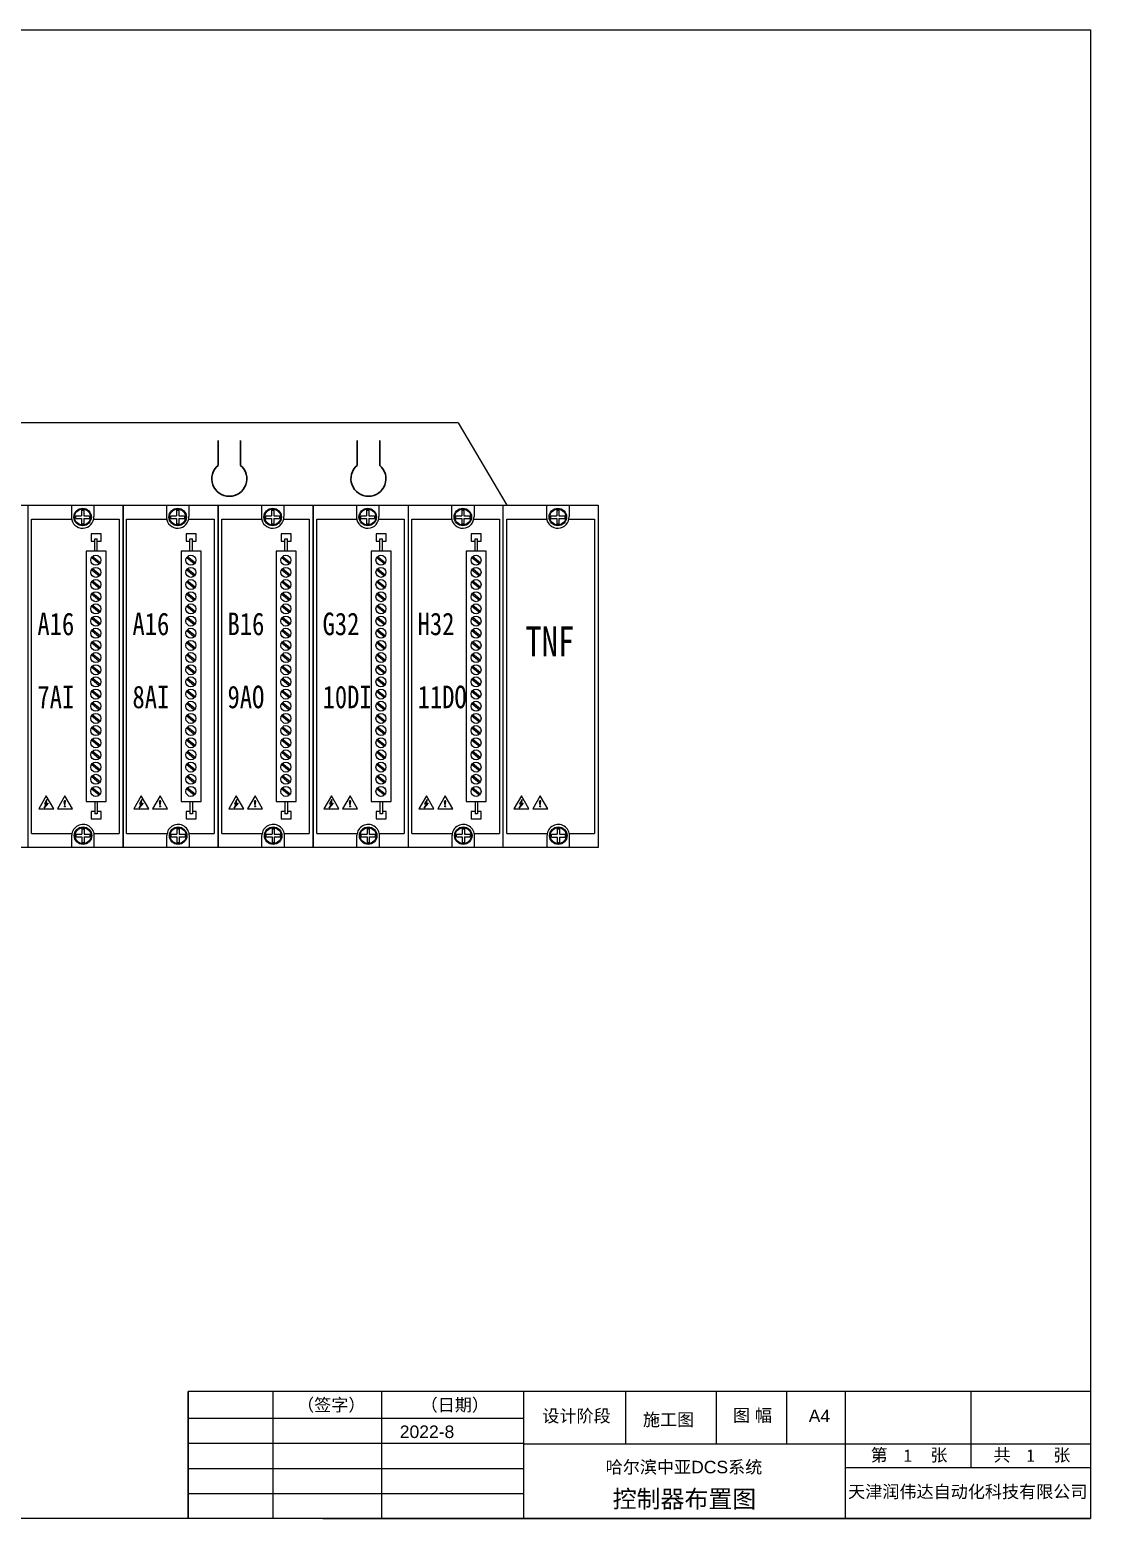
# Model space of a CAD drawing. Extents: x -159874 to -117758, y 9787 to 31117.
# Drawn here: x -153985 to -151867, y 24027 to 26998 of the extents above; entities that cross this region are included whole.
import ezdxf
from ezdxf.enums import TextEntityAlignment as Align

# ---------------------------------------------------------------- set-up
doc = ezdxf.new("R2010")
doc.units = 0
doc.layers.get('0').update_dxf_attribs({"linetype": 'CONTINUOUS'})
doc.layers.add('1', color=143, linetype='CONTINUOUS')
doc.layers.add('Title Block', color=7, linetype='CONTINUOUS')
doc.layers.add('AM_0', color=7, linetype='CONTINUOUS', lineweight=30)
doc.styles.add('Arial', font='arial.ttf')
doc.styles.get("Standard").update_dxf_attribs({"font": ''})
doc.styles.get('Standard').set_extended_font_data('SimSun')

# ---------------------------------------------------------------- blocks, each defined once
blk = doc.blocks.new('900TNF-0200(2)')
for p, q in [((20759.72, 3864.61), (20759.72, 3990.39)), ((20759.72, 3990.39), (20775.7, 3990.39)), ((20775.63, 3996), (20775.63, 3991.02)), ((20784.54, 3990.39), (20794.73, 3990.39)), ((20784.61, 3996), (20784.61, 3991.37)), ((20794.73, 3990.39), (20794.73, 3864.61)), ((20759.72, 3864.61), (20775.88, 3864.61)), ((20775.81, 3859), (20775.81, 3863.98)), ((20784.72, 3864.61), (20794.73, 3864.61)), ((20784.79, 3859), (20784.79, 3863.63))]:
    blk.add_line(p, q)
at = {"color": 7}
for p, q in [((20777.36, 3991.74), (20779.67, 3991.74)), ((20777.36, 3990.67), (20777.36, 3991.74)), ((20777.36, 3990.67), (20779.67, 3990.67)), ((20779.67, 3993.97), (20779.67, 3991.74)), ((20779.67, 3993.97), (20780.57, 3993.97)), ((20779.67, 3990.67), (20779.67, 3988.44)), ((20780.57, 3993.97), (20780.57, 3991.74)), ((20780.57, 3991.74), (20782.88, 3991.74)), ((20780.57, 3990.67), (20780.57, 3988.44)), ((20780.57, 3990.67), (20782.88, 3990.67)), ((20779.67, 3988.44), (20780.57, 3988.44)), ((20779.85, 3866.56), (20779.85, 3864.33)), ((20779.85, 3866.56), (20780.75, 3866.56)), ((20780.75, 3866.56), (20780.75, 3864.33)), ((20777.54, 3864.33), (20779.85, 3864.33)), ((20777.54, 3863.26), (20777.54, 3864.33)), ((20777.54, 3863.26), (20779.85, 3863.26)), ((20779.85, 3863.26), (20779.85, 3861.03)), ((20779.85, 3861.03), (20780.75, 3861.03)), ((20780.75, 3864.33), (20783.06, 3864.33)), ((20780.75, 3863.26), (20780.75, 3861.03)), ((20780.75, 3863.26), (20783.06, 3863.26))]:
    blk.add_line(p, q, dxfattribs=at)
blk.add_lwpolyline([(20758.3, 3996), (20796.3, 3996), (20796.3, 3859), (20758.3, 3859)], close=True)
for centre, radius in [((20780.12, 3991.2), 3.5), ((20780.12, 3991.2), 3.18), ((20780.3, 3863.8), 3.5), ((20780.3, 3863.8), 3.18)]:
    blk.add_circle(centre, radius, dxfattribs=at)
for centre, start, end in [((20780.12, 3991.2), 182.29967, 2.29967), ((20780.3, 3863.8), 357.70033, 177.70033)]:
    blk.add_arc(centre, 4.5, start, end)
at = {"layer": 'Title Block', "color": 0}
for p, q in [((20782.88, 3991.74), (20782.88, 3990.67)), ((20765.58, 3879.7), (20762.58, 3874.5)), ((20765.83, 3878.23), (20764.83, 3876.5)), ((20765.83, 3878.23), (20765.43, 3876.75)), ((20768.58, 3874.5), (20765.58, 3879.7)), ((20773.08, 3879.7), (20770.08, 3874.5)), ((20773.08, 3876), (20772.81, 3877.52)), ((20776.08, 3874.5), (20773.08, 3879.7)), ((20773.08, 3876), (20773.34, 3877.52)), ((20762.58, 3874.5), (20768.58, 3874.5)), ((20766.3, 3876.75), (20764.58, 3874.77)), ((20765.58, 3876.5), (20764.58, 3874.77)), ((20764.83, 3876.5), (20765.58, 3876.5)), ((20765.43, 3876.75), (20766.3, 3876.75)), ((20770.08, 3874.5), (20776.08, 3874.5)), ((20783.06, 3864.33), (20783.06, 3863.26))]:
    blk.add_line(p, q, dxfattribs=at)
blk.add_circle((20773.08, 3875.5), 0.2, dxfattribs=at)
blk.add_arc((20773.08, 3877.48), 0.27, 5.30022, 177.39045, dxfattribs=at)
at = {"insert": (20767.11, 3947.45), "char_height": 12, "width": 35, "attachment_point": 1}
blk.add_mtext('{\\W0.8;TNF}', dxfattribs=at)

msp = doc.modelspace()

# ---------------------------------------------------------------- linework, layer by layer
for p, q in [((-153129.88239, 26214.09103), (-155371.83773, 26214.09103)), ((-153901.7674, 26050.12328), (-153901.7674, 26025.29327)), ((-153856.91851, 26050.12328), (-153856.91851, 26027.02737)), ((-153981.12151, 26022.12072), (-153901.41276, 26022.12072)), ((-153981.12151, 25394.55064), (-153981.12151, 26022.12072)), ((-153857.27574, 26022.12072), (-153806.45467, 26022.12072)), ((-153981.12151, 25394.55064), (-153900.51228, 25394.55064)), ((-153900.86693, 25366.54808), (-153900.86693, 25391.3781)), ((-153856.37526, 25394.55064), (-153806.45467, 25394.55064)), ((-153856.01804, 25366.54808), (-153856.01804, 25389.64399))]:
    msp.add_line(p, q)
at = {"color": 7}
for p, q in [((-153881.58275, 26039.97293), (-153881.58275, 26028.85497)), ((-153881.58275, 26039.97293), (-153877.10575, 26039.97293)), ((-153877.10575, 26039.97293), (-153877.10575, 26028.85497)), ((-153893.12343, 26028.85497), (-153881.58275, 26028.85497)), ((-153893.12343, 26023.53252), (-153893.12343, 26028.85497)), ((-153893.12343, 26023.53252), (-153881.58275, 26023.53252)), ((-153881.58275, 26023.53252), (-153881.58275, 26012.41456)), ((-153881.58275, 26012.41456), (-153877.10575, 26012.41456)), ((-153877.10575, 26028.85497), (-153865.56507, 26028.85497)), ((-153877.10575, 26023.53252), (-153877.10575, 26012.41456)), ((-153877.10575, 26023.53252), (-153865.56507, 26023.53252)), ((-153872.45625, 25957.81568), (-153872.45625, 25458.85568)), ((-153832.53945, 25957.81568), (-153872.45625, 25957.81568)), ((-153861.20866, 25945.24615), (-153846.23706, 25933.16804)), ((-153859.58228, 25947.48069), (-153844.61068, 25935.40258)), ((-153832.53945, 25458.85568), (-153832.53945, 25957.81568)), ((-153861.20866, 25920.96571), (-153846.23706, 25908.8876)), ((-153859.58228, 25923.20024), (-153844.61068, 25911.12214)), ((-153861.20866, 25896.68527), (-153846.23706, 25884.60716)), ((-153859.58228, 25898.9198), (-153844.61068, 25886.8417)), ((-153861.20866, 25872.40483), (-153846.23706, 25860.32672)), ((-153859.58228, 25874.63936), (-153844.61068, 25862.56126)), ((-153861.20866, 25848.12439), (-153846.23706, 25836.04628)), ((-153861.20866, 25823.84395), (-153846.23706, 25811.76584)), ((-153859.58228, 25850.35892), (-153844.61068, 25838.28082)), ((-153859.58228, 25826.07848), (-153844.61068, 25814.00037)), ((-153861.20866, 25799.56351), (-153846.23706, 25787.4854)), ((-153859.58228, 25801.79804), (-153844.61068, 25789.71993)), ((-153861.20866, 25775.28307), (-153846.23706, 25763.20496)), ((-153859.58228, 25777.5176), (-153844.61068, 25765.43949)), ((-153861.20866, 25751.00263), (-153846.23706, 25738.92452)), ((-153859.58228, 25753.23716), (-153844.61068, 25741.15905)), ((-153861.20866, 25726.72219), (-153846.23706, 25714.64408)), ((-153859.58228, 25728.95672), (-153844.61068, 25716.87861)), ((-153859.58228, 25704.67628), (-153844.61068, 25692.59817)), ((-153861.20866, 25702.44175), (-153846.23706, 25690.36364)), ((-153861.20866, 25678.16131), (-153846.23706, 25666.0832)), ((-153859.58228, 25680.39584), (-153844.61068, 25668.31773)), ((-153861.20866, 25653.88086), (-153846.23706, 25641.80276)), ((-153859.58228, 25656.1154), (-153844.61068, 25644.03729)), ((-153861.20866, 25629.60042), (-153846.23706, 25617.52232)), ((-153859.58228, 25631.83496), (-153844.61068, 25619.75685)), ((-153861.20866, 25605.31998), (-153846.23706, 25593.24188)), ((-153859.58228, 25607.55452), (-153844.61068, 25595.47641)), ((-153861.20866, 25581.03954), (-153846.23706, 25568.96144)), ((-153861.20866, 25556.7591), (-153846.23706, 25544.681)), ((-153859.58228, 25583.27408), (-153844.61068, 25571.19597)), ((-153859.58228, 25558.99364), (-153844.61068, 25546.91553)), ((-153861.20866, 25532.47866), (-153846.23706, 25520.40055)), ((-153859.58228, 25534.7132), (-153844.61068, 25522.63509)), ((-153861.20866, 25508.19822), (-153846.23706, 25496.12011)), ((-153859.58228, 25510.43276), (-153844.61068, 25498.35465)), ((-153861.20866, 25483.91778), (-153846.23706, 25471.83967)), ((-153859.58228, 25486.15232), (-153844.61068, 25474.07421)), ((-153872.45625, 25458.85568), (-153832.53945, 25458.85568)), ((-153892.22296, 25393.13885), (-153880.68228, 25393.13885)), ((-153892.22296, 25387.81639), (-153892.22296, 25393.13885)), ((-153892.22296, 25387.81639), (-153880.68228, 25387.81639)), ((-153880.68228, 25404.2568), (-153880.68228, 25393.13885)), ((-153880.68228, 25404.2568), (-153876.20527, 25404.2568)), ((-153880.68228, 25387.81639), (-153880.68228, 25376.69843)), ((-153880.68228, 25376.69843), (-153876.20527, 25376.69843)), ((-153876.20527, 25404.2568), (-153876.20527, 25393.13885)), ((-153876.20527, 25393.13885), (-153864.66459, 25393.13885)), ((-153876.20527, 25387.81639), (-153876.20527, 25376.69843)), ((-153876.20527, 25387.81639), (-153864.66459, 25387.81639))]:
    msp.add_line(p, q, dxfattribs=at)
at = {"color": 0}
for p, q in [((-153712.1626, 26050.12328), (-153712.1626, 26025.29327)), ((-153691.97795, 26039.97293), (-153691.97795, 26028.85497)), ((-153691.97795, 26039.97293), (-153687.50095, 26039.97293)), ((-153687.50095, 26039.97293), (-153687.50095, 26028.85497)), ((-153667.31371, 26050.12328), (-153667.31371, 26027.02737)), ((-153522.5578, 26050.12328), (-153522.5578, 26025.29327)), ((-153502.37315, 26039.97293), (-153502.37315, 26028.85497)), ((-153502.37315, 26039.97293), (-153497.89615, 26039.97293)), ((-153497.89615, 26039.97293), (-153497.89615, 26028.85497)), ((-153477.70891, 26050.12328), (-153477.70891, 26027.02737)), ((-153332.953, 26050.12328), (-153332.953, 26025.29327)), ((-153312.76835, 26039.97293), (-153312.76835, 26028.85497)), ((-153312.76835, 26039.97293), (-153308.29135, 26039.97293)), ((-153308.29135, 26039.97293), (-153308.29135, 26028.85497)), ((-153288.10411, 26050.12328), (-153288.10411, 26027.02737)), ((-153143.3482, 26050.12328), (-153143.3482, 26025.29327)), ((-153123.16355, 26039.97293), (-153123.16355, 26028.85497)), ((-153123.16355, 26039.97293), (-153118.68655, 26039.97293)), ((-153118.68655, 26039.97293), (-153118.68655, 26028.85497)), ((-153098.49931, 26050.12328), (-153098.49931, 26027.02737)), ((-153806.45467, 26022.12072), (-153806.45467, 25394.55064)), ((-153791.51671, 26022.12072), (-153711.80796, 26022.12072)), ((-153791.51671, 25394.55064), (-153791.51671, 26022.12072)), ((-153703.51863, 26028.85497), (-153691.97795, 26028.85497)), ((-153703.51863, 26023.53252), (-153703.51863, 26028.85497)), ((-153703.51863, 26023.53252), (-153691.97795, 26023.53252)), ((-153691.97795, 26023.53252), (-153691.97795, 26012.41456)), ((-153691.97795, 26012.41456), (-153687.50095, 26012.41456)), ((-153687.50095, 26028.85497), (-153675.96027, 26028.85497)), ((-153687.50095, 26023.53252), (-153687.50095, 26012.41456)), ((-153687.50095, 26023.53252), (-153675.96027, 26023.53252)), ((-153667.67094, 26022.12072), (-153616.84987, 26022.12072)), ((-153616.84987, 26022.12072), (-153616.84987, 25394.55064)), ((-153601.91191, 26022.12072), (-153522.20316, 26022.12072)), ((-153601.91191, 25394.55064), (-153601.91191, 26022.12072)), ((-153513.91383, 26028.85497), (-153502.37315, 26028.85497)), ((-153513.91383, 26023.53252), (-153513.91383, 26028.85497)), ((-153513.91383, 26023.53252), (-153502.37315, 26023.53252)), ((-153502.37315, 26023.53252), (-153502.37315, 26012.41456)), ((-153502.37315, 26012.41456), (-153497.89615, 26012.41456)), ((-153497.89615, 26028.85497), (-153486.35547, 26028.85497)), ((-153497.89615, 26023.53252), (-153497.89615, 26012.41456)), ((-153497.89615, 26023.53252), (-153486.35547, 26023.53252)), ((-153478.06614, 26022.12072), (-153427.24507, 26022.12072)), ((-153427.24507, 26022.12072), (-153427.24507, 25394.55064)), ((-153412.30711, 26022.12072), (-153332.59836, 26022.12072)), ((-153412.30711, 25394.55064), (-153412.30711, 26022.12072)), ((-153324.30903, 26028.85497), (-153312.76835, 26028.85497)), ((-153324.30903, 26023.53252), (-153324.30903, 26028.85497)), ((-153324.30903, 26023.53252), (-153312.76835, 26023.53252)), ((-153312.76835, 26023.53252), (-153312.76835, 26012.41456)), ((-153312.76835, 26012.41456), (-153308.29135, 26012.41456)), ((-153308.29135, 26028.85497), (-153296.75067, 26028.85497)), ((-153308.29135, 26023.53252), (-153308.29135, 26012.41456)), ((-153308.29135, 26023.53252), (-153296.75067, 26023.53252)), ((-153288.46134, 26022.12072), (-153237.64027, 26022.12072)), ((-153237.64027, 26022.12072), (-153237.64027, 25394.55064)), ((-153222.70231, 26022.12072), (-153142.99356, 26022.12072)), ((-153222.70231, 25394.55064), (-153222.70231, 26022.12072)), ((-153134.70423, 26028.85497), (-153123.16355, 26028.85497)), ((-153134.70423, 26023.53252), (-153134.70423, 26028.85497)), ((-153134.70423, 26023.53252), (-153123.16355, 26023.53252)), ((-153123.16355, 26023.53252), (-153123.16355, 26012.41456)), ((-153123.16355, 26012.41456), (-153118.68655, 26012.41456)), ((-153118.68655, 26028.85497), (-153107.14587, 26028.85497)), ((-153118.68655, 26023.53252), (-153118.68655, 26012.41456)), ((-153118.68655, 26023.53252), (-153107.14587, 26023.53252)), ((-153098.85654, 26022.12072), (-153048.03547, 26022.12072)), ((-153048.03547, 26022.12072), (-153048.03547, 25394.55064)), ((-153682.85145, 25957.81568), (-153682.85145, 25458.85568)), ((-153642.93465, 25957.81568), (-153682.85145, 25957.81568)), ((-153671.60386, 25945.24615), (-153656.63226, 25933.16804)), ((-153669.97748, 25947.48069), (-153655.00588, 25935.40258)), ((-153642.93465, 25458.85568), (-153642.93465, 25957.81568)), ((-153493.24665, 25957.81568), (-153493.24665, 25458.85568)), ((-153453.32985, 25957.81568), (-153493.24665, 25957.81568)), ((-153481.99906, 25945.24615), (-153467.02746, 25933.16804)), ((-153480.37268, 25947.48069), (-153465.40108, 25935.40258)), ((-153453.32985, 25458.85568), (-153453.32985, 25957.81568)), ((-153303.64185, 25957.81568), (-153303.64185, 25458.85568)), ((-153263.72505, 25957.81568), (-153303.64185, 25957.81568)), ((-153292.39426, 25945.24615), (-153277.42266, 25933.16804)), ((-153290.76788, 25947.48069), (-153275.79628, 25935.40258)), ((-153263.72505, 25458.85568), (-153263.72505, 25957.81568)), ((-153114.03705, 25957.81568), (-153114.03705, 25458.85568)), ((-153074.12025, 25957.81568), (-153114.03705, 25957.81568)), ((-153102.78946, 25945.24615), (-153087.81786, 25933.16804)), ((-153101.16308, 25947.48069), (-153086.19148, 25935.40258)), ((-153074.12025, 25458.85568), (-153074.12025, 25957.81568)), ((-153671.60386, 25920.96571), (-153656.63226, 25908.8876)), ((-153669.97748, 25923.20024), (-153655.00588, 25911.12214)), ((-153481.99906, 25920.96571), (-153467.02746, 25908.8876)), ((-153480.37268, 25923.20024), (-153465.40108, 25911.12214)), ((-153292.39426, 25920.96571), (-153277.42266, 25908.8876)), ((-153290.76788, 25923.20024), (-153275.79628, 25911.12214)), ((-153102.78946, 25920.96571), (-153087.81786, 25908.8876)), ((-153101.16308, 25923.20024), (-153086.19148, 25911.12214)), ((-153671.60386, 25896.68527), (-153656.63226, 25884.60716)), ((-153669.97748, 25898.9198), (-153655.00588, 25886.8417)), ((-153481.99906, 25896.68527), (-153467.02746, 25884.60716)), ((-153480.37268, 25898.9198), (-153465.40108, 25886.8417)), ((-153292.39426, 25896.68527), (-153277.42266, 25884.60716)), ((-153290.76788, 25898.9198), (-153275.79628, 25886.8417)), ((-153102.78946, 25896.68527), (-153087.81786, 25884.60716)), ((-153101.16308, 25898.9198), (-153086.19148, 25886.8417)), ((-153671.60386, 25872.40483), (-153656.63226, 25860.32672)), ((-153669.97748, 25874.63936), (-153655.00588, 25862.56126)), ((-153481.99906, 25872.40483), (-153467.02746, 25860.32672)), ((-153480.37268, 25874.63936), (-153465.40108, 25862.56126)), ((-153292.39426, 25872.40483), (-153277.42266, 25860.32672)), ((-153290.76788, 25874.63936), (-153275.79628, 25862.56126)), ((-153102.78946, 25872.40483), (-153087.81786, 25860.32672)), ((-153101.16308, 25874.63936), (-153086.19148, 25862.56126)), ((-153671.60386, 25848.12439), (-153656.63226, 25836.04628)), ((-153671.60386, 25823.84395), (-153656.63226, 25811.76584)), ((-153669.97748, 25850.35892), (-153655.00588, 25838.28082)), ((-153669.97748, 25826.07848), (-153655.00588, 25814.00037)), ((-153481.99906, 25848.12439), (-153467.02746, 25836.04628)), ((-153481.99906, 25823.84395), (-153467.02746, 25811.76584)), ((-153480.37268, 25850.35892), (-153465.40108, 25838.28082)), ((-153480.37268, 25826.07848), (-153465.40108, 25814.00037)), ((-153292.39426, 25848.12439), (-153277.42266, 25836.04628)), ((-153292.39426, 25823.84395), (-153277.42266, 25811.76584)), ((-153290.76788, 25850.35892), (-153275.79628, 25838.28082)), ((-153290.76788, 25826.07848), (-153275.79628, 25814.00037)), ((-153102.78946, 25848.12439), (-153087.81786, 25836.04628)), ((-153102.78946, 25823.84395), (-153087.81786, 25811.76584)), ((-153101.16308, 25850.35892), (-153086.19148, 25838.28082)), ((-153101.16308, 25826.07848), (-153086.19148, 25814.00037)), ((-153671.60386, 25799.56351), (-153656.63226, 25787.4854)), ((-153669.97748, 25801.79804), (-153655.00588, 25789.71993)), ((-153481.99906, 25799.56351), (-153467.02746, 25787.4854)), ((-153480.37268, 25801.79804), (-153465.40108, 25789.71993)), ((-153292.39426, 25799.56351), (-153277.42266, 25787.4854)), ((-153290.76788, 25801.79804), (-153275.79628, 25789.71993)), ((-153102.78946, 25799.56351), (-153087.81786, 25787.4854)), ((-153101.16308, 25801.79804), (-153086.19148, 25789.71993)), ((-153671.60386, 25775.28307), (-153656.63226, 25763.20496)), ((-153669.97748, 25777.5176), (-153655.00588, 25765.43949)), ((-153481.99906, 25775.28307), (-153467.02746, 25763.20496)), ((-153480.37268, 25777.5176), (-153465.40108, 25765.43949)), ((-153292.39426, 25775.28307), (-153277.42266, 25763.20496)), ((-153290.76788, 25777.5176), (-153275.79628, 25765.43949)), ((-153102.78946, 25775.28307), (-153087.81786, 25763.20496)), ((-153101.16308, 25777.5176), (-153086.19148, 25765.43949)), ((-153671.60386, 25751.00263), (-153656.63226, 25738.92452)), ((-153669.97748, 25753.23716), (-153655.00588, 25741.15905)), ((-153481.99906, 25751.00263), (-153467.02746, 25738.92452)), ((-153480.37268, 25753.23716), (-153465.40108, 25741.15905)), ((-153292.39426, 25751.00263), (-153277.42266, 25738.92452)), ((-153290.76788, 25753.23716), (-153275.79628, 25741.15905)), ((-153102.78946, 25751.00263), (-153087.81786, 25738.92452)), ((-153101.16308, 25753.23716), (-153086.19148, 25741.15905)), ((-153671.60386, 25726.72219), (-153656.63226, 25714.64408)), ((-153669.97748, 25728.95672), (-153655.00588, 25716.87861)), ((-153669.97748, 25704.67628), (-153655.00588, 25692.59817)), ((-153481.99906, 25726.72219), (-153467.02746, 25714.64408)), ((-153480.37268, 25728.95672), (-153465.40108, 25716.87861)), ((-153480.37268, 25704.67628), (-153465.40108, 25692.59817)), ((-153292.39426, 25726.72219), (-153277.42266, 25714.64408)), ((-153290.76788, 25728.95672), (-153275.79628, 25716.87861)), ((-153290.76788, 25704.67628), (-153275.79628, 25692.59817)), ((-153102.78946, 25726.72219), (-153087.81786, 25714.64408)), ((-153101.16308, 25728.95672), (-153086.19148, 25716.87861)), ((-153101.16308, 25704.67628), (-153086.19148, 25692.59817)), ((-153671.60386, 25702.44175), (-153656.63226, 25690.36364)), ((-153671.60386, 25678.16131), (-153656.63226, 25666.0832)), ((-153669.97748, 25680.39584), (-153655.00588, 25668.31773)), ((-153481.99906, 25702.44175), (-153467.02746, 25690.36364)), ((-153481.99906, 25678.16131), (-153467.02746, 25666.0832)), ((-153480.37268, 25680.39584), (-153465.40108, 25668.31773)), ((-153292.39426, 25702.44175), (-153277.42266, 25690.36364)), ((-153292.39426, 25678.16131), (-153277.42266, 25666.0832)), ((-153290.76788, 25680.39584), (-153275.79628, 25668.31773)), ((-153102.78946, 25702.44175), (-153087.81786, 25690.36364)), ((-153102.78946, 25678.16131), (-153087.81786, 25666.0832)), ((-153101.16308, 25680.39584), (-153086.19148, 25668.31773)), ((-153671.60386, 25653.88086), (-153656.63226, 25641.80276)), ((-153669.97748, 25656.1154), (-153655.00588, 25644.03729)), ((-153481.99906, 25653.88086), (-153467.02746, 25641.80276)), ((-153480.37268, 25656.1154), (-153465.40108, 25644.03729)), ((-153292.39426, 25653.88086), (-153277.42266, 25641.80276)), ((-153290.76788, 25656.1154), (-153275.79628, 25644.03729)), ((-153102.78946, 25653.88086), (-153087.81786, 25641.80276)), ((-153101.16308, 25656.1154), (-153086.19148, 25644.03729)), ((-153671.60386, 25629.60042), (-153656.63226, 25617.52232)), ((-153669.97748, 25631.83496), (-153655.00588, 25619.75685)), ((-153481.99906, 25629.60042), (-153467.02746, 25617.52232)), ((-153480.37268, 25631.83496), (-153465.40108, 25619.75685)), ((-153292.39426, 25629.60042), (-153277.42266, 25617.52232)), ((-153290.76788, 25631.83496), (-153275.79628, 25619.75685)), ((-153102.78946, 25629.60042), (-153087.81786, 25617.52232)), ((-153101.16308, 25631.83496), (-153086.19148, 25619.75685)), ((-153671.60386, 25605.31998), (-153656.63226, 25593.24188)), ((-153669.97748, 25607.55452), (-153655.00588, 25595.47641)), ((-153481.99906, 25605.31998), (-153467.02746, 25593.24188)), ((-153480.37268, 25607.55452), (-153465.40108, 25595.47641)), ((-153292.39426, 25605.31998), (-153277.42266, 25593.24188)), ((-153290.76788, 25607.55452), (-153275.79628, 25595.47641)), ((-153102.78946, 25605.31998), (-153087.81786, 25593.24188)), ((-153101.16308, 25607.55452), (-153086.19148, 25595.47641)), ((-153671.60386, 25581.03954), (-153656.63226, 25568.96144)), ((-153671.60386, 25556.7591), (-153656.63226, 25544.681)), ((-153669.97748, 25583.27408), (-153655.00588, 25571.19597)), ((-153669.97748, 25558.99364), (-153655.00588, 25546.91553)), ((-153481.99906, 25581.03954), (-153467.02746, 25568.96144)), ((-153481.99906, 25556.7591), (-153467.02746, 25544.681)), ((-153480.37268, 25583.27408), (-153465.40108, 25571.19597)), ((-153480.37268, 25558.99364), (-153465.40108, 25546.91553)), ((-153292.39426, 25581.03954), (-153277.42266, 25568.96144)), ((-153292.39426, 25556.7591), (-153277.42266, 25544.681)), ((-153290.76788, 25583.27408), (-153275.79628, 25571.19597)), ((-153290.76788, 25558.99364), (-153275.79628, 25546.91553)), ((-153102.78946, 25581.03954), (-153087.81786, 25568.96144)), ((-153102.78946, 25556.7591), (-153087.81786, 25544.681)), ((-153101.16308, 25583.27408), (-153086.19148, 25571.19597)), ((-153101.16308, 25558.99364), (-153086.19148, 25546.91553)), ((-153671.60386, 25532.47866), (-153656.63226, 25520.40055)), ((-153669.97748, 25534.7132), (-153655.00588, 25522.63509)), ((-153481.99906, 25532.47866), (-153467.02746, 25520.40055)), ((-153480.37268, 25534.7132), (-153465.40108, 25522.63509)), ((-153292.39426, 25532.47866), (-153277.42266, 25520.40055)), ((-153290.76788, 25534.7132), (-153275.79628, 25522.63509)), ((-153102.78946, 25532.47866), (-153087.81786, 25520.40055)), ((-153101.16308, 25534.7132), (-153086.19148, 25522.63509)), ((-153671.60386, 25508.19822), (-153656.63226, 25496.12011)), ((-153669.97748, 25510.43276), (-153655.00588, 25498.35465)), ((-153481.99906, 25508.19822), (-153467.02746, 25496.12011)), ((-153480.37268, 25510.43276), (-153465.40108, 25498.35465)), ((-153292.39426, 25508.19822), (-153277.42266, 25496.12011)), ((-153290.76788, 25510.43276), (-153275.79628, 25498.35465)), ((-153102.78946, 25508.19822), (-153087.81786, 25496.12011)), ((-153101.16308, 25510.43276), (-153086.19148, 25498.35465)), ((-153671.60386, 25483.91778), (-153656.63226, 25471.83967)), ((-153669.97748, 25486.15232), (-153655.00588, 25474.07421)), ((-153481.99906, 25483.91778), (-153467.02746, 25471.83967)), ((-153480.37268, 25486.15232), (-153465.40108, 25474.07421)), ((-153292.39426, 25483.91778), (-153277.42266, 25471.83967)), ((-153290.76788, 25486.15232), (-153275.79628, 25474.07421)), ((-153102.78946, 25483.91778), (-153087.81786, 25471.83967)), ((-153101.16308, 25486.15232), (-153086.19148, 25474.07421)), ((-153682.85145, 25458.85568), (-153642.93465, 25458.85568)), ((-153493.24665, 25458.85568), (-153453.32985, 25458.85568)), ((-153303.64185, 25458.85568), (-153263.72505, 25458.85568)), ((-153114.03705, 25458.85568), (-153074.12025, 25458.85568)), ((-153791.51671, 25394.55064), (-153710.90748, 25394.55064)), ((-153711.26213, 25366.54808), (-153711.26213, 25391.3781)), ((-153702.61816, 25393.13885), (-153691.07748, 25393.13885)), ((-153702.61816, 25387.81639), (-153702.61816, 25393.13885)), ((-153702.61816, 25387.81639), (-153691.07748, 25387.81639)), ((-153691.07748, 25404.2568), (-153691.07748, 25393.13885)), ((-153691.07748, 25404.2568), (-153686.60047, 25404.2568)), ((-153691.07748, 25387.81639), (-153691.07748, 25376.69843)), ((-153691.07748, 25376.69843), (-153686.60047, 25376.69843)), ((-153686.60047, 25404.2568), (-153686.60047, 25393.13885)), ((-153686.60047, 25393.13885), (-153675.05979, 25393.13885)), ((-153686.60047, 25387.81639), (-153686.60047, 25376.69843)), ((-153686.60047, 25387.81639), (-153675.05979, 25387.81639)), ((-153666.77046, 25394.55064), (-153616.84987, 25394.55064)), ((-153666.41324, 25366.54808), (-153666.41324, 25389.64399)), ((-153601.91191, 25394.55064), (-153521.30268, 25394.55064)), ((-153521.65733, 25366.54808), (-153521.65733, 25391.3781)), ((-153513.01336, 25393.13885), (-153501.47268, 25393.13885)), ((-153513.01336, 25387.81639), (-153513.01336, 25393.13885)), ((-153513.01336, 25387.81639), (-153501.47268, 25387.81639)), ((-153501.47268, 25404.2568), (-153501.47268, 25393.13885)), ((-153501.47268, 25404.2568), (-153496.99567, 25404.2568)), ((-153501.47268, 25387.81639), (-153501.47268, 25376.69843)), ((-153501.47268, 25376.69843), (-153496.99567, 25376.69843)), ((-153496.99567, 25404.2568), (-153496.99567, 25393.13885)), ((-153496.99567, 25393.13885), (-153485.45499, 25393.13885)), ((-153496.99567, 25387.81639), (-153496.99567, 25376.69843)), ((-153496.99567, 25387.81639), (-153485.45499, 25387.81639)), ((-153477.16566, 25394.55064), (-153427.24507, 25394.55064)), ((-153476.80844, 25366.54808), (-153476.80844, 25389.64399)), ((-153412.30711, 25394.55064), (-153331.69788, 25394.55064)), ((-153332.05253, 25366.54808), (-153332.05253, 25391.3781)), ((-153323.40856, 25393.13885), (-153311.86788, 25393.13885)), ((-153323.40856, 25387.81639), (-153323.40856, 25393.13885)), ((-153323.40856, 25387.81639), (-153311.86788, 25387.81639)), ((-153311.86788, 25404.2568), (-153311.86788, 25393.13885)), ((-153311.86788, 25404.2568), (-153307.39087, 25404.2568)), ((-153311.86788, 25387.81639), (-153311.86788, 25376.69843)), ((-153311.86788, 25376.69843), (-153307.39087, 25376.69843)), ((-153307.39087, 25404.2568), (-153307.39087, 25393.13885)), ((-153307.39087, 25393.13885), (-153295.85019, 25393.13885)), ((-153307.39087, 25387.81639), (-153307.39087, 25376.69843)), ((-153307.39087, 25387.81639), (-153295.85019, 25387.81639)), ((-153287.56086, 25394.55064), (-153237.64027, 25394.55064)), ((-153287.20364, 25366.54808), (-153287.20364, 25389.64399)), ((-153222.70231, 25394.55064), (-153142.09308, 25394.55064)), ((-153142.44773, 25366.54808), (-153142.44773, 25391.3781)), ((-153133.80376, 25393.13885), (-153122.26308, 25393.13885)), ((-153133.80376, 25387.81639), (-153133.80376, 25393.13885)), ((-153133.80376, 25387.81639), (-153122.26308, 25387.81639)), ((-153122.26308, 25404.2568), (-153122.26308, 25393.13885)), ((-153122.26308, 25404.2568), (-153117.78607, 25404.2568)), ((-153122.26308, 25387.81639), (-153122.26308, 25376.69843)), ((-153122.26308, 25376.69843), (-153117.78607, 25376.69843)), ((-153117.78607, 25404.2568), (-153117.78607, 25393.13885)), ((-153117.78607, 25393.13885), (-153106.24539, 25393.13885)), ((-153117.78607, 25387.81639), (-153117.78607, 25376.69843)), ((-153117.78607, 25387.81639), (-153106.24539, 25387.81639)), ((-153097.95606, 25394.55064), (-153048.03547, 25394.55064)), ((-153097.59884, 25366.54808), (-153097.59884, 25389.64399))]:
    msp.add_line(p, q, dxfattribs=at)
for points in [[(-155718.75146, 26050.12328), (-152850.58617, 26050.12328), (-152850.58617, 25366.54808), (-155718.75146, 25366.54808)], [(-153988.21497, 26050.12328), (-153798.61017, 26050.12328), (-153798.61017, 25366.54808), (-153988.21497, 25366.54808)], [(-153798.61017, 26050.12328), (-153609.00537, 26050.12328), (-153609.00537, 25366.54808), (-153798.61017, 25366.54808)], [(-153609.00537, 26050.12328), (-153419.40057, 26050.12328), (-153419.40057, 25366.54808), (-153609.00537, 25366.54808)], [(-153419.40057, 26050.12328), (-153229.79577, 26050.12328), (-153229.79577, 25366.54808), (-153419.40057, 25366.54808)]]:
    msp.add_lwpolyline(points, close=True)
for points in [[(-153798.61017, 26050.12328), (-153609.00537, 26050.12328), (-153609.00537, 25366.54808), (-153798.61017, 25366.54808)], [(-153609.00537, 26050.12328), (-153419.40057, 26050.12328), (-153419.40057, 25366.54808), (-153609.00537, 25366.54808)], [(-153419.40057, 26050.12328), (-153229.79577, 26050.12328), (-153229.79577, 25366.54808), (-153419.40057, 25366.54808)]]:
    msp.add_lwpolyline(points, close=True, dxfattribs=at)
at = {"color": 7}
for centre, radius in [((-153879.34425, 26026.19374), 17.4636), ((-153879.34425, 26026.19374), 15.86262), ((-153852.94818, 25940.02595), 9.9792), ((-153852.94818, 25915.74551), 9.9792), ((-153852.94818, 25891.46507), 9.9792), ((-153852.94818, 25867.18463), 9.9792), ((-153852.94818, 25842.90419), 9.9792), ((-153852.94818, 25818.62375), 9.9792), ((-153852.94818, 25794.34331), 9.9792), ((-153852.94818, 25770.06287), 9.9792), ((-153852.94818, 25745.78243), 9.9792), ((-153852.94818, 25721.50199), 9.9792), ((-153852.94818, 25697.22155), 9.9792), ((-153852.94818, 25672.94111), 9.9792), ((-153852.94818, 25648.66066), 9.9792), ((-153852.94818, 25624.38022), 9.9792), ((-153852.94818, 25600.09978), 9.9792), ((-153852.94818, 25575.81934), 9.9792), ((-153852.94818, 25551.5389), 9.9792), ((-153852.94818, 25527.25846), 9.9792), ((-153852.94818, 25502.97802), 9.9792), ((-153852.94818, 25478.69758), 9.9792), ((-153878.44377, 25390.47762), 17.4636), ((-153878.44377, 25390.47762), 15.86262)]:
    msp.add_circle(centre, radius, dxfattribs=at)
at = {"color": 0}
for centre, radius in [((-153689.73945, 26026.19374), 17.4636), ((-153689.73945, 26026.19374), 15.86262), ((-153500.13465, 26026.19374), 17.4636), ((-153500.13465, 26026.19374), 15.86262), ((-153310.52985, 26026.19374), 17.4636), ((-153310.52985, 26026.19374), 15.86262), ((-153120.92505, 26026.19374), 17.4636), ((-153120.92505, 26026.19374), 15.86262), ((-153663.34338, 25940.02595), 9.9792), ((-153473.73858, 25940.02595), 9.9792), ((-153284.13378, 25940.02595), 9.9792), ((-153094.52898, 25940.02595), 9.9792), ((-153663.34338, 25915.74551), 9.9792), ((-153473.73858, 25915.74551), 9.9792), ((-153284.13378, 25915.74551), 9.9792), ((-153094.52898, 25915.74551), 9.9792), ((-153663.34338, 25891.46507), 9.9792), ((-153473.73858, 25891.46507), 9.9792), ((-153284.13378, 25891.46507), 9.9792), ((-153094.52898, 25891.46507), 9.9792), ((-153663.34338, 25867.18463), 9.9792), ((-153663.34338, 25842.90419), 9.9792), ((-153473.73858, 25867.18463), 9.9792), ((-153473.73858, 25842.90419), 9.9792), ((-153284.13378, 25867.18463), 9.9792), ((-153284.13378, 25842.90419), 9.9792), ((-153094.52898, 25867.18463), 9.9792), ((-153094.52898, 25842.90419), 9.9792), ((-153663.34338, 25818.62375), 9.9792), ((-153473.73858, 25818.62375), 9.9792), ((-153284.13378, 25818.62375), 9.9792), ((-153094.52898, 25818.62375), 9.9792), ((-153663.34338, 25794.34331), 9.9792), ((-153473.73858, 25794.34331), 9.9792), ((-153284.13378, 25794.34331), 9.9792), ((-153094.52898, 25794.34331), 9.9792), ((-153663.34338, 25770.06287), 9.9792), ((-153473.73858, 25770.06287), 9.9792), ((-153284.13378, 25770.06287), 9.9792), ((-153094.52898, 25770.06287), 9.9792), ((-153663.34338, 25745.78243), 9.9792), ((-153473.73858, 25745.78243), 9.9792), ((-153284.13378, 25745.78243), 9.9792), ((-153094.52898, 25745.78243), 9.9792), ((-153663.34338, 25721.50199), 9.9792), ((-153663.34338, 25697.22155), 9.9792), ((-153473.73858, 25721.50199), 9.9792), ((-153473.73858, 25697.22155), 9.9792), ((-153284.13378, 25721.50199), 9.9792), ((-153284.13378, 25697.22155), 9.9792), ((-153094.52898, 25721.50199), 9.9792), ((-153094.52898, 25697.22155), 9.9792), ((-153663.34338, 25672.94111), 9.9792), ((-153473.73858, 25672.94111), 9.9792), ((-153284.13378, 25672.94111), 9.9792), ((-153094.52898, 25672.94111), 9.9792), ((-153663.34338, 25648.66066), 9.9792), ((-153473.73858, 25648.66066), 9.9792), ((-153284.13378, 25648.66066), 9.9792), ((-153094.52898, 25648.66066), 9.9792), ((-153663.34338, 25624.38022), 9.9792), ((-153473.73858, 25624.38022), 9.9792), ((-153284.13378, 25624.38022), 9.9792), ((-153094.52898, 25624.38022), 9.9792), ((-153663.34338, 25600.09978), 9.9792), ((-153663.34338, 25575.81934), 9.9792), ((-153473.73858, 25600.09978), 9.9792), ((-153473.73858, 25575.81934), 9.9792), ((-153284.13378, 25600.09978), 9.9792), ((-153284.13378, 25575.81934), 9.9792), ((-153094.52898, 25600.09978), 9.9792), ((-153094.52898, 25575.81934), 9.9792), ((-153663.34338, 25551.5389), 9.9792), ((-153473.73858, 25551.5389), 9.9792), ((-153284.13378, 25551.5389), 9.9792), ((-153094.52898, 25551.5389), 9.9792), ((-153663.34338, 25527.25846), 9.9792), ((-153473.73858, 25527.25846), 9.9792), ((-153284.13378, 25527.25846), 9.9792), ((-153094.52898, 25527.25846), 9.9792), ((-153663.34338, 25502.97802), 9.9792), ((-153473.73858, 25502.97802), 9.9792), ((-153284.13378, 25502.97802), 9.9792), ((-153094.52898, 25502.97802), 9.9792), ((-153663.34338, 25478.69758), 9.9792), ((-153473.73858, 25478.69758), 9.9792), ((-153284.13378, 25478.69758), 9.9792), ((-153094.52898, 25478.69758), 9.9792), ((-153688.83897, 25390.47762), 17.4636), ((-153688.83897, 25390.47762), 15.86262), ((-153499.23417, 25390.47762), 17.4636), ((-153499.23417, 25390.47762), 15.86262), ((-153309.62937, 25390.47762), 17.4636), ((-153309.62937, 25390.47762), 15.86262), ((-153120.02457, 25390.47762), 17.4636), ((-153120.02457, 25390.47762), 15.86262)]:
    msp.add_circle(centre, radius, dxfattribs=at)
for centre, start, end in [((-153879.34425, 26026.19374), 182.29967061, 2.29967061), ((-153878.44377, 25390.47762), 357.70032939, 177.70032939)]:
    msp.add_arc(centre, 22.44123, start, end)
for centre, start, end in [((-153689.73945, 26026.19374), 182.29967061, 2.29967061), ((-153500.13465, 26026.19374), 182.29967061, 2.29967061), ((-153310.52985, 26026.19374), 182.29967061, 2.29967061), ((-153120.92505, 26026.19374), 182.29967061, 2.29967061), ((-153688.83897, 25390.47762), 357.70032939, 177.70032939), ((-153499.23417, 25390.47762), 357.70032939, 177.70032939), ((-153309.62937, 25390.47762), 357.70032939, 177.70032939), ((-153120.02457, 25390.47762), 357.70032939, 177.70032939)]:
    msp.add_arc(centre, 22.44123, start, end, dxfattribs=at)
at = {"layer": '1'}
for p, q in [((-156068.88514, 26998.25591), (-151868.88516, 26998.25591)), ((-151868.88516, 26998.25591), (-151868.88516, 24028.25591)), ((-153499.73475, 24281.72976), (-153499.73475, 24027.43125)), ((-153283.36348, 24281.72976), (-153283.36348, 24027.43125)), ((-152999.9437, 24281.72976), (-152999.9437, 24027.43125)), ((-152796.44568, 24281.72976), (-152796.44568, 24176.82262)), ((-152615.81789, 24281.72976), (-152615.81789, 24176.82262)), ((-152475.04695, 24281.72976), (-152475.04695, 24176.82262)), ((-152358.43199, 24281.72976), (-152358.43199, 24027.43125)), ((-152107.22416, 24281.72976), (-152107.22416, 24128.9645)), ((-153668.88521, 24228.25591), (-152999.9437, 24228.25591)), ((-153668.88521, 24178.25591), (-152999.9437, 24178.25591)), ((-152999.9437, 24176.82262), (-152254.42089, 24176.82262)), ((-152255.6855, 24176.82262), (-151868.88516, 24176.82262)), ((-151868.88516, 24128.9645), (-152358.43199, 24128.9645)), ((-153668.88521, 24128.25591), (-152999.9437, 24128.25591)), ((-153668.88521, 24078.25591), (-152999.9437, 24078.25591)), ((-151868.88516, 24028.25591), (-156068.88514, 24028.25591)), ((-153400.31011, 24028.25591), (-153668.88521, 24028.25592)), ((-153400.31011, 24028.25591), (-151868.88516, 24028.25591))]:
    msp.add_line(p, q, dxfattribs=at)
at = {"layer": '1', "const_width": 3}
for points in [[(-153668.88521, 24281.72976), (-151868.88516, 24281.72976)], [(-153668.88521, 24028.25592), (-153668.88521, 24281.72976)]]:
    msp.add_lwpolyline(points, dxfattribs=at)
at = {"layer": 'AM_0'}
for p, q in [((-153609.12758, 26129.26783), (-153609.12758, 26179.16383)), ((-153564.22118, 26129.26783), (-153564.22118, 26179.16383)), ((-153331.55438, 26129.26783), (-153331.55438, 26179.16383)), ((-153286.64798, 26129.26783), (-153286.64798, 26179.16383))]:
    msp.add_line(p, q, dxfattribs=at)
for centre in [(-153586.67438, 26102.51408), (-153309.10118, 26102.51408)]:
    msp.add_arc(centre, 34.9272, 130.00520089, 49.99479911, dxfattribs=at)
at = {"layer": 'Title Block', "color": 0}
for p, q in [((-153129.88239, 26214.09103), (-153033.09751, 26050.12328)), ((-153865.56507, 26028.85497), (-153865.56507, 26023.53252)), ((-153675.96027, 26028.85497), (-153675.96027, 26023.53252)), ((-153486.35547, 26028.85497), (-153486.35547, 26023.53252)), ((-153296.75067, 26028.85497), (-153296.75067, 26023.53252)), ((-153107.14587, 26028.85497), (-153107.14587, 26023.53252)), ((-153854.99265, 25957.81568), (-153854.99265, 25982.76368)), ((-153854.99265, 25982.76368), (-153850.00305, 25982.76368)), ((-153850.00305, 25957.81568), (-153850.00305, 25982.76368)), ((-153665.38785, 25957.81568), (-153665.38785, 25982.76368)), ((-153665.38785, 25982.76368), (-153660.39825, 25982.76368)), ((-153660.39825, 25957.81568), (-153660.39825, 25982.76368)), ((-153475.78305, 25957.81568), (-153475.78305, 25982.76368)), ((-153475.78305, 25982.76368), (-153470.79345, 25982.76368)), ((-153470.79345, 25957.81568), (-153470.79345, 25982.76368)), ((-153286.17825, 25957.81568), (-153286.17825, 25982.76368)), ((-153286.17825, 25982.76368), (-153281.18865, 25982.76368)), ((-153281.18865, 25957.81568), (-153281.18865, 25982.76368)), ((-153096.57345, 25957.81568), (-153096.57345, 25982.76368)), ((-153096.57345, 25982.76368), (-153091.58385, 25982.76368)), ((-153091.58385, 25957.81568), (-153091.58385, 25982.76368)), ((-153951.90391, 25469.8136), (-153966.87271, 25443.88688)), ((-153936.93511, 25443.88688), (-153951.90391, 25469.8136)), ((-153914.48191, 25469.8136), (-153929.45071, 25443.88688)), ((-153899.51311, 25443.88688), (-153914.48191, 25469.8136)), ((-153762.29911, 25469.8136), (-153777.26791, 25443.88688)), ((-153747.33031, 25443.88688), (-153762.29911, 25469.8136)), ((-153724.87711, 25469.8136), (-153739.84591, 25443.88688)), ((-153709.90831, 25443.88688), (-153724.87711, 25469.8136)), ((-153572.69431, 25469.8136), (-153587.66311, 25443.88688)), ((-153557.72551, 25443.88688), (-153572.69431, 25469.8136)), ((-153535.27231, 25469.8136), (-153550.24111, 25443.88688)), ((-153520.30351, 25443.88688), (-153535.27231, 25469.8136)), ((-153383.08951, 25469.8136), (-153398.05831, 25443.88688)), ((-153368.12071, 25443.88688), (-153383.08951, 25469.8136)), ((-153345.66751, 25469.8136), (-153360.63631, 25443.88688)), ((-153330.69871, 25443.88688), (-153345.66751, 25469.8136)), ((-153193.48471, 25469.8136), (-153208.45351, 25443.88688)), ((-153178.51591, 25443.88688), (-153193.48471, 25469.8136)), ((-153156.06271, 25469.8136), (-153171.03151, 25443.88688)), ((-153141.09391, 25443.88688), (-153156.06271, 25469.8136)), ((-153966.87271, 25443.88688), (-153936.93511, 25443.88688)), ((-153948.30792, 25455.13763), (-153956.89351, 25445.22384)), ((-153951.90391, 25453.86608), (-153956.89351, 25445.22384)), ((-153950.65651, 25462.50832), (-153955.64611, 25453.86608)), ((-153955.64611, 25453.86608), (-153951.90391, 25453.86608)), ((-153950.65651, 25462.50832), (-153952.63148, 25455.13763)), ((-153952.63148, 25455.13763), (-153948.30792, 25455.13763)), ((-153929.45071, 25443.88688), (-153899.51311, 25443.88688)), ((-153914.48191, 25451.37128), (-153915.81538, 25458.93377)), ((-153914.48191, 25451.37128), (-153913.14844, 25458.93377)), ((-153854.99265, 25458.85568), (-153854.99265, 25433.90768)), ((-153854.99265, 25458.85568), (-153850.00305, 25458.85568)), ((-153850.00305, 25458.85568), (-153850.00305, 25433.90768)), ((-153777.26791, 25443.88688), (-153747.33031, 25443.88688)), ((-153758.70312, 25455.13763), (-153767.28871, 25445.22384)), ((-153762.29911, 25453.86608), (-153767.28871, 25445.22384)), ((-153761.05171, 25462.50832), (-153766.04131, 25453.86608)), ((-153766.04131, 25453.86608), (-153762.29911, 25453.86608)), ((-153761.05171, 25462.50832), (-153763.02668, 25455.13763)), ((-153763.02668, 25455.13763), (-153758.70312, 25455.13763)), ((-153739.84591, 25443.88688), (-153709.90831, 25443.88688)), ((-153724.87711, 25451.37128), (-153726.21058, 25458.93377)), ((-153724.87711, 25451.37128), (-153723.54364, 25458.93377)), ((-153665.38785, 25458.85568), (-153665.38785, 25433.90768)), ((-153665.38785, 25458.85568), (-153660.39825, 25458.85568)), ((-153660.39825, 25458.85568), (-153660.39825, 25433.90768)), ((-153587.66311, 25443.88688), (-153557.72551, 25443.88688)), ((-153569.09832, 25455.13763), (-153577.68391, 25445.22384)), ((-153572.69431, 25453.86608), (-153577.68391, 25445.22384)), ((-153571.44691, 25462.50832), (-153576.43651, 25453.86608)), ((-153576.43651, 25453.86608), (-153572.69431, 25453.86608)), ((-153571.44691, 25462.50832), (-153573.42188, 25455.13763)), ((-153573.42188, 25455.13763), (-153569.09832, 25455.13763)), ((-153550.24111, 25443.88688), (-153520.30351, 25443.88688)), ((-153535.27231, 25451.37128), (-153536.60578, 25458.93377)), ((-153535.27231, 25451.37128), (-153533.93884, 25458.93377)), ((-153475.78305, 25458.85568), (-153475.78305, 25433.90768)), ((-153475.78305, 25458.85568), (-153470.79345, 25458.85568)), ((-153470.79345, 25458.85568), (-153470.79345, 25433.90768)), ((-153398.05831, 25443.88688), (-153368.12071, 25443.88688)), ((-153379.49352, 25455.13763), (-153388.07911, 25445.22384)), ((-153383.08951, 25453.86608), (-153388.07911, 25445.22384)), ((-153381.84211, 25462.50832), (-153386.83171, 25453.86608)), ((-153386.83171, 25453.86608), (-153383.08951, 25453.86608)), ((-153381.84211, 25462.50832), (-153383.81708, 25455.13763)), ((-153383.81708, 25455.13763), (-153379.49352, 25455.13763)), ((-153360.63631, 25443.88688), (-153330.69871, 25443.88688)), ((-153345.66751, 25451.37128), (-153347.00098, 25458.93377)), ((-153345.66751, 25451.37128), (-153344.33404, 25458.93377)), ((-153286.17825, 25458.85568), (-153286.17825, 25433.90768)), ((-153286.17825, 25458.85568), (-153281.18865, 25458.85568)), ((-153281.18865, 25458.85568), (-153281.18865, 25433.90768)), ((-153208.45351, 25443.88688), (-153178.51591, 25443.88688)), ((-153189.88872, 25455.13763), (-153198.47431, 25445.22384)), ((-153193.48471, 25453.86608), (-153198.47431, 25445.22384)), ((-153192.23731, 25462.50832), (-153197.22691, 25453.86608)), ((-153197.22691, 25453.86608), (-153193.48471, 25453.86608)), ((-153192.23731, 25462.50832), (-153194.21228, 25455.13763)), ((-153194.21228, 25455.13763), (-153189.88872, 25455.13763)), ((-153171.03151, 25443.88688), (-153141.09391, 25443.88688)), ((-153156.06271, 25451.37128), (-153157.39618, 25458.93377)), ((-153156.06271, 25451.37128), (-153154.72924, 25458.93377)), ((-153096.57345, 25458.85568), (-153096.57345, 25433.90768)), ((-153096.57345, 25458.85568), (-153091.58385, 25458.85568)), ((-153091.58385, 25458.85568), (-153091.58385, 25433.90768)), ((-153850.00305, 25433.90768), (-153854.99265, 25433.90768)), ((-153660.39825, 25433.90768), (-153665.38785, 25433.90768)), ((-153470.79345, 25433.90768), (-153475.78305, 25433.90768)), ((-153281.18865, 25433.90768), (-153286.17825, 25433.90768)), ((-153091.58385, 25433.90768), (-153096.57345, 25433.90768)), ((-153864.66459, 25393.13885), (-153864.66459, 25387.81639)), ((-153675.05979, 25393.13885), (-153675.05979, 25387.81639)), ((-153485.45499, 25393.13885), (-153485.45499, 25387.81639)), ((-153295.85019, 25393.13885), (-153295.85019, 25387.81639)), ((-153106.24539, 25393.13885), (-153106.24539, 25387.81639))]:
    msp.add_line(p, q, dxfattribs=at)
for points in [[(-153850.00305, 25977.77408), (-153842.51865, 25977.77408), (-153842.51865, 25992.74288), (-153862.47705, 25992.74288), (-153862.47705, 25977.77408), (-153854.99265, 25977.77408)], [(-153660.39825, 25977.77408), (-153652.91385, 25977.77408), (-153652.91385, 25992.74288), (-153672.87225, 25992.74288), (-153672.87225, 25977.77408), (-153665.38785, 25977.77408)], [(-153470.79345, 25977.77408), (-153463.30905, 25977.77408), (-153463.30905, 25992.74288), (-153483.26745, 25992.74288), (-153483.26745, 25977.77408), (-153475.78305, 25977.77408)], [(-153281.18865, 25977.77408), (-153273.70425, 25977.77408), (-153273.70425, 25992.74288), (-153293.66265, 25992.74288), (-153293.66265, 25977.77408), (-153286.17825, 25977.77408)], [(-153091.58385, 25977.77408), (-153084.09945, 25977.77408), (-153084.09945, 25992.74288), (-153104.05785, 25992.74288), (-153104.05785, 25977.77408), (-153096.57345, 25977.77408)], [(-153854.99265, 25438.89728), (-153862.47705, 25438.89728), (-153862.47705, 25423.92848), (-153842.51865, 25423.92848), (-153842.51865, 25438.89728), (-153850.00305, 25438.89728)], [(-153665.38785, 25438.89728), (-153672.87225, 25438.89728), (-153672.87225, 25423.92848), (-153652.91385, 25423.92848), (-153652.91385, 25438.89728), (-153660.39825, 25438.89728)], [(-153475.78305, 25438.89728), (-153483.26745, 25438.89728), (-153483.26745, 25423.92848), (-153463.30905, 25423.92848), (-153463.30905, 25438.89728), (-153470.79345, 25438.89728)], [(-153286.17825, 25438.89728), (-153293.66265, 25438.89728), (-153293.66265, 25423.92848), (-153273.70425, 25423.92848), (-153273.70425, 25438.89728), (-153281.18865, 25438.89728)], [(-153096.57345, 25438.89728), (-153104.05785, 25438.89728), (-153104.05785, 25423.92848), (-153084.09945, 25423.92848), (-153084.09945, 25438.89728), (-153091.58385, 25438.89728)]]:
    msp.add_lwpolyline(points, dxfattribs=at)
for centre in [(-153914.48191, 25448.87648), (-153724.87711, 25448.87648), (-153535.27231, 25448.87648), (-153345.66751, 25448.87648), (-153156.06271, 25448.87648)]:
    msp.add_circle(centre, 0.99792, dxfattribs=at)
for centre in [(-153914.48191, 25458.74197), (-153724.87711, 25458.74197), (-153535.27231, 25458.74197), (-153345.66751, 25458.74197), (-153156.06271, 25458.74197)]:
    msp.add_arc(centre, 1.34719, 5.3002234, 177.39045098, dxfattribs=at)

# ---------------------------------------------------------------- block references
at = {"layer": 'Title Block', "color": 0, "xscale": 4.989600000000792, "yscale": 4.989600000000792, "zscale": 4.989600000000003}
msp.add_blockref('900TNF-0200(2)', (-256615.80465, 6111.68168), dxfattribs=at)

# ---------------------------------------------------------------- texts
at = {"color": 0, "char_height": 45, "width": 99.792, "attachment_point": 1, "line_spacing_factor": 0.9}
for s, insert in [('{\\W0.8;A16}', (-153969.43583, 25835.49623)), ('{\\W0.8;A16}', (-153779.83103, 25835.49623)), ('{\\W0.8;B16}', (-153590.22623, 25835.49623)), ('{\\W0.8;G32}', (-153400.62143, 25835.49623)), ('{\\W0.8;H32}', (-153211.01663, 25835.49623)), ('{\\W0.8;7AI}', (-153969.43583, 25689.70985)), ('{\\W0.8;8AI}', (-153779.83103, 25689.70985)), ('{\\W0.8;9AO}', (-153590.22623, 25689.70985)), ('{\\W0.8;10DI}', (-153400.62143, 25689.70985)), ('{\\W0.8;11DO}', (-153211.01663, 25689.70985))]:
    msp.add_mtext(s, dxfattribs=dict(at, insert=insert))
at = {"layer": '1', "style": 'Arial'}
for s, p in [('（签字）', (-153451.48766, 24242.32799)), ('（日期）', (-153205.05058, 24242.32799)), ('设计阶段', (-152962.27083, 24220.36335)), ('图 幅', (-152582.00997, 24221.50683)), ('施工图', (-152761.68452, 24212.90005)), ('A4', (-152430.88648, 24220.41133)), ('2022-8', (-153246.62807, 24188.7379))]:
    msp.add_text(s, height=25, dxfattribs=at).set_placement(p)
at = {"layer": '1'}
for s, p in [('第     张', (-152307.40892, 24142.3071)), ('1', (-152241.85003, 24141.25202)), ('共     张', (-152062.22543, 24142.3071)), ('1', (-151996.66655, 24141.25202))]:
    msp.add_text(s, height=25, dxfattribs=at).set_placement(p)
at = {"layer": '1', "style": 'Arial'}
for s, height, p in [('哈尔滨中亚DCS系统', 25, (-152679.73327, 24130.79988)), ('控制器布置图', 35, (-152678.72575, 24067.32852)), ('天津润伟达自动化科技有限公司', 25, (-152113.53732, 24081.77343))]:
    msp.add_text(s, height=height, dxfattribs=at).set_placement(p, align=Align.MIDDLE_CENTER)

doc.saveas('drawing.dxf')
